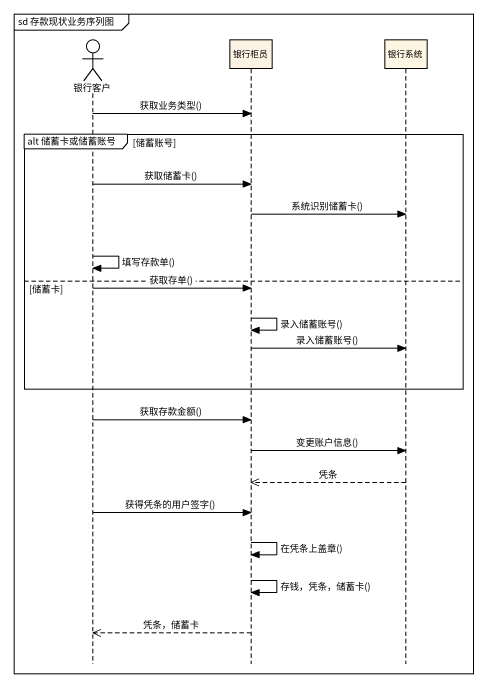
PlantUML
@startuml
mainframe sd 存款现状业务序列图
hide footbox
actor 银行客户
participant 银行柜员 #FCF2E3
participant 银行系统

银行客户 -> 银行柜员 : 获取业务类型()
group alt 储蓄卡或储蓄账号 [储蓄账号]
  银行客户 -> 银行柜员 : 获取储蓄卡()
  银行柜员 -> 银行系统 : 系统识别储蓄卡()
  银行客户 -> 银行客户 : 填写存款单()
else 储蓄卡
  银行客户 -> 银行柜员 : 获取存单()
  银行柜员 -> 银行柜员 : 录入储蓄账号()
  银行柜员 -> 银行系统 : 录入储蓄账号()
end
银行客户 -> 银行柜员 : 获取存款金额()
银行柜员 -> 银行系统 : 变更账户信息()
银行系统 -->> 银行柜员 : 凭条
银行客户 -> 银行柜员 : 获得凭条的用户签字()
银行柜员 -> 银行柜员 : 在凭条上盖章()
银行柜员 -> 银行柜员 : 存钱，凭条，储蓄卡()
银行柜员 -->> 银行客户 : 凭条，储蓄卡
@enduml
